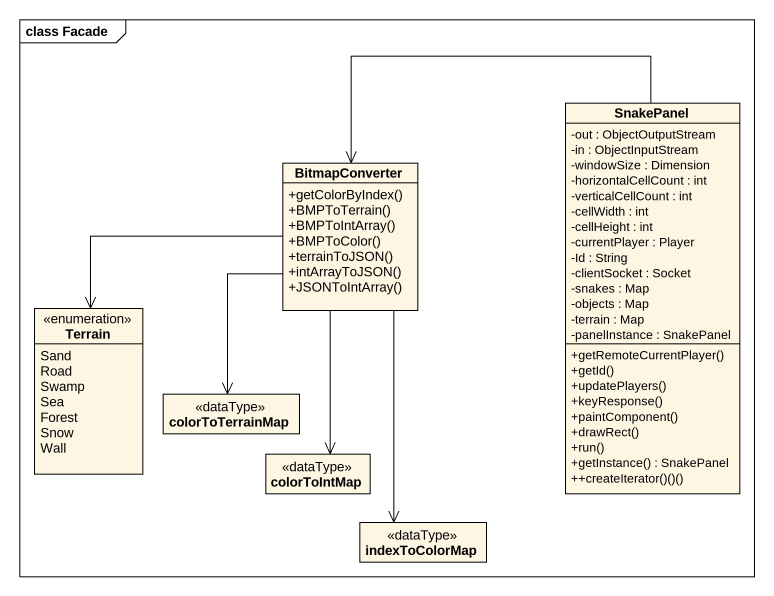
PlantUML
@startuml
mainframe class Facade
hide circle
hide empty members
skinparam classAttributeIconSize 0
class SnakePanel {
  -out : ObjectOutputStream
  -in : ObjectInputStream
  -windowSize : Dimension
  -horizontalCellCount : int
  -verticalCellCount : int
  -cellWidth : int
  -cellHeight : int
  -currentPlayer : Player
  -Id : String
  -clientSocket : Socket
  -snakes : Map
  -objects : Map
  -terrain : Map
  -panelInstance : SnakePanel
  +getRemoteCurrentPlayer()
  +getId()
  +updatePlayers()
  +keyResponse()
  +paintComponent()
  +drawRect()
  +run()
  +getInstance() : SnakePanel
  ++createIterator()()()
}
class BitmapConverter {
  +getColorByIndex()
  +BMPToTerrain()
  +BMPToIntArray()
  +BMPToColor()
  +terrainToJSON()
  +intArrayToJSON()
  +JSONToIntArray()
}
enum Terrain {
  Sand
  Road
  Swamp
  Sea
  Forest
  Snow
  Wall
}
class colorToTerrainMap <<dataType>>
class colorToIntMap <<dataType>>
class indexToColorMap <<dataType>>
SnakePanel -left-> BitmapConverter
BitmapConverter -left-> Terrain
BitmapConverter --> colorToTerrainMap
BitmapConverter --> colorToIntMap
BitmapConverter --> indexToColorMap
@enduml
